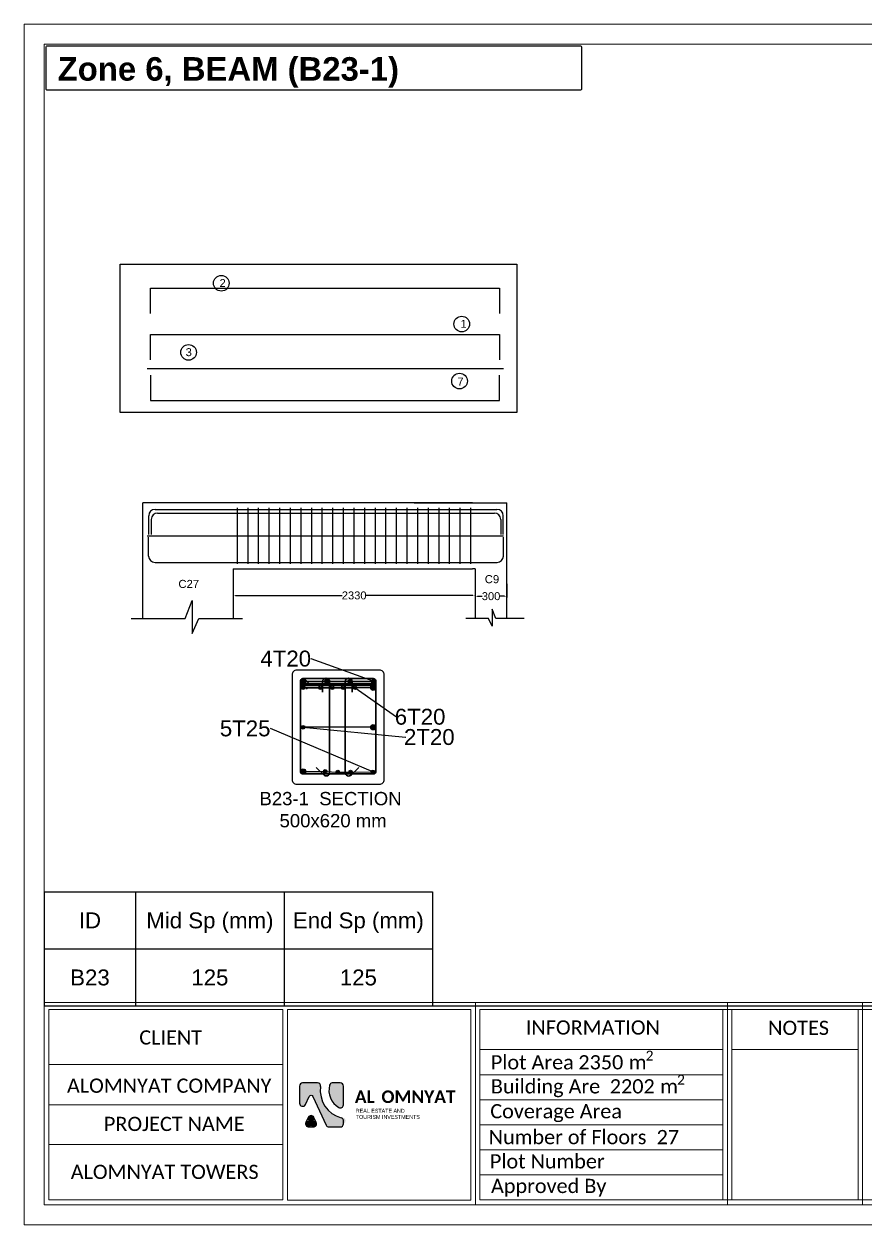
# Model space of a CAD drawing. Header units: inches. Extents: x 16 to 269, y 163 to 682.
# Drawn here: x 103.07 to 131.3, y 467.27 to 507.62 of the extents above; entities that cross this region are included whole.
import ezdxf
from ezdxf import colors
from ezdxf.entities.mleader import LeaderData, LeaderLine
from ezdxf.enums import TextEntityAlignment as Align
from ezdxf.math import Vec2, Vec3

# ---------------------------------------------------------------- set-up
doc = ezdxf.new("R2010")
doc.units = ezdxf.units.IN
doc.header["$MEASUREMENT"] = 0
doc.layers.get('Defpoints').update_dxf_attribs({"lineweight": 5})
for name, color, linetype in [('AutoRebar - BBS', 2, 'Continuous'), ('C', 7, 'Continuous'), ('MASSE', 7, 'Continuous'), ('S-ADDREINF', 3, 'Continuous'), ('S-MAINBAR', 5, 'Continuous'), ('S-OUTLINE', 7, 'Continuous'), ('S-SKIN', 6, 'Continuous'), ('S-STIRRUP', 1, 'Continuous'), ('S-TABLE', 8, 'Continuous'), ('S-TEXT', 2, 'Continuous'), ('Text', 7, 'Continuous')]:
    doc.layers.add(name, color=color, linetype=linetype)
doc.layers.add('Sheet_Borders', color=7, linetype='Continuous', lineweight=5)
doc.styles.add('Arial_1', font='arial.ttf', dxfattribs={"height": 0.45})
doc.styles.add('RA CALIBRI REGULAR', font='calibril.ttf')
doc.styles.get("Standard").update_dxf_attribs({"font": 'arial.ttf'})
doc.dimstyles.get("Standard").update_dxf_attribs({"dimtxt": 0.18, "dimasz": 0.18, "dimexe": 0.18, "dimexo": 0.0625, "dimgap": 0.09, "dimtad": 0, "dimtih": 1, "dimtoh": 1, "dimdec": 4, "dimzin": 0, "dimdsep": 46, "dimtxsty": 'Standard', "dimcen": 0.09, "dimadec": 0, "dimazin": 0, "dimtfac": 1, "dimtdec": 4, "dimtofl": 0, "dimtmove": 0, "dimatfit": 3, "dimfxl": 1, "dimtolj": 1, "dimtzin": 0, "dimarcsym": 0})

# ---------------------------------------------------------------- blocks, each defined once
blk = doc.blocks.new('*D832')
at = {"layer": 'Defpoints', "color": 0, "transparency": 16777216}
for p in [(3514, -4178), (5794, -4178), (5794, -4430)]:
    blk.add_point(p, dxfattribs=at)
at = {"layer": 'MASSE', "color": 0, "lineweight": -2, "transparency": 16777216}
for p, q in [((3514, -4189), (3514, -4441)), ((5794, -4189), (5794, -4441)), ((3535, -4430), (4541, -4430)), ((5772, -4430), (4766, -4430))]:
    blk.add_line(p, q, dxfattribs=at)
at = {"layer": 'MASSE', "color": 0, "transparency": 16777216}
for points in [[(3535, -4427), (3535, -4434), (3514, -4430)], [(5772, -4427), (5772, -4434), (5794, -4430)]]:
    blk.add_solid(points, dxfattribs=at)
at = {"layer": 'MASSE', "color": 0, "transparency": 16777216, "insert": (4654, -4430), "char_height": 75, "attachment_point": 5}
blk.add_mtext('\\A1;2330', dxfattribs=at)
blk = doc.blocks.new('*D834')
at = {"layer": 'Defpoints', "color": 0, "transparency": 16777216}
for p in [(5794, -4308), (6094, -4308), (6094, -4437)]:
    blk.add_point(p, dxfattribs=at)
at = {"layer": 'MASSE', "color": 0, "lineweight": -2, "transparency": 16777216}
for p, q in [((5794, -4319), (5794, -4448)), ((6094, -4319), (6094, -4448)), ((5815, -4437), (5861, -4437)), ((6072, -4437), (6026, -4437))]:
    blk.add_line(p, q, dxfattribs=at)
at = {"layer": 'MASSE', "color": 0, "transparency": 16777216}
for points in [[(5815, -4434), (5815, -4441), (5794, -4437)], [(6072, -4434), (6072, -4441), (6094, -4437)]]:
    blk.add_solid(points, dxfattribs=at)
at = {"layer": 'MASSE', "color": 0, "transparency": 16777216, "insert": (5944, -4437), "char_height": 75, "attachment_point": 5}
blk.add_mtext('\\A1;300', dxfattribs=at)
blk = doc.blocks.new('sheet')
at = {"true_color": 0x293189}
h = blk.add_hatch(color=177, dxfattribs=at)
h.dxf.hatch_style = 1
h.paths.add_polyline_path([(-418.734, 40.158, 0.414214), (-418.845, 40.046), (-418.845, 39.448, 0.802913), (-418.633, 39.401), (-418.502, 39.683, -0.639253), (-418.375, 39.682), (-417.915, 38.681, 0.29294), (-417.813, 38.616), (-417.42, 38.616, 0.414214), (-417.308, 38.728, 0.553295), (-417.269, 38.913, -0.417813), (-418.106, 40.034, 0.459795), (-418.218, 40.158)])
at = {"true_color": 0x4554a5}
h = blk.add_hatch(color=175, dxfattribs=at)
h.dxf.hatch_style = 1
h.paths.add_polyline_path([(-417.472, 39.295, 0.584571), (-417.308, 39.402), (-417.308, 40.046, 0.414214), (-417.42, 40.158), (-417.702, 40.158, 0.291504), (-417.79, 40.082, 0.342448)])
at = {"true_color": 0x000000}
h = blk.add_hatch(color=18, dxfattribs=at)
h.dxf.hatch_style = 1
h.paths.add_polyline_path([(-418.439, 38.651, 1.441321), (-418.347, 38.839, 1.901432), (-418.531, 38.839, 1.434024)])
at = {"color": 177, "true_color": 0x293189}
blk.add_lwpolyline([(-418.213, 40.158), (-418.734, 40.158, 0.414214), (-418.845, 40.046), (-418.845, 39.448, 0.802913), (-418.633, 39.401), (-418.502, 39.683, -0.639253), (-418.375, 39.682), (-417.915, 38.681, 0.29294), (-417.813, 38.616), (-417.42, 38.616, 0.414214), (-417.308, 38.728), (-417.308, 38.848)], format="xyb", dxfattribs=at)
at = {"color": 175, "true_color": 0x4554a5}
blk.add_lwpolyline([(-417.308, 39.387), (-417.308, 40.046, 0.414214), (-417.42, 40.158), (-417.702, 40.158)], format="xyb", dxfattribs=at)
blk.add_lwpolyline([(-418.257, 38.775), (-418.338, 38.949, 0.63847), (-418.541, 38.949), (-418.621, 38.774, 0.547105), (-418.519, 38.616), (-418.358, 38.616, 0.548839)], format="xyb", close=True)
at = {"color": 177, "true_color": 0x293189}
for centre, radius, start, end in [((-418.215, 40.048), 0.11, 350.4257, 91.3796), ((-417.134, 39.886), 0.983, 171.6397, 255.0806), ((-417.417, 38.83), 0.111, 9.4358, 74.1171)]:
    blk.add_arc(centre, radius, start, end, dxfattribs=at)
at = {"color": 175, "true_color": 0x4554a5}
for centre, radius, start, end in [((-417.123, 39.894), 0.693, 164.6076, 239.8175), ((-417.686, 40.051), 0.108, 98.1031, 165.7009), ((-417.42, 39.394), 0.112, 242.4829, 356.2798)]:
    blk.add_arc(centre, radius, start, end, dxfattribs=at)
at = {"layer": 'Sheet_Borders', "linetype": 'Continuous', "lineweight": 0}
for p, q in [((-428.475, 35.187), (-428.475, 77.192)), ((-428.475, 77.192), (-369.075, 77.192)), ((-428.475, 35.187), (-428.475, 77.192)), ((-428.475, 77.192), (-369.075, 77.192)), ((-427.768, 35.894), (-427.768, 76.484)), ((-427.768, 76.484), (-369.782, 76.484)), ((-369.782, 76.484), (-427.768, 76.484)), ((-427.768, 76.484), (-427.768, 35.894)), ((-427.768, 42.966), (-427.768, 42.966)), ((-427.768, 42.966), (-369.782, 42.966)), ((-412.694, 42.966), (-412.694, 35.894)), ((-403.882, 42.966), (-403.882, 35.894)), ((-399.161, 42.966), (-399.161, 35.894)), ((-419.424, 42.721), (-427.606, 42.721)), ((-427.606, 36.07), (-427.606, 42.721)), ((-419.424, 36.07), (-419.424, 42.721)), ((-419.268, 42.721), (-412.85, 42.721)), ((-419.268, 36.051), (-419.268, 42.721)), ((-412.85, 42.721), (-412.85, 36.051)), ((-412.537, 42.719), (-401.369, 42.719)), ((-412.537, 36.069), (-412.537, 42.719)), ((-404.039, 42.719), (-404.039, 36.069)), ((-403.726, 42.721), (-403.726, 36.07)), ((-391.141, 42.721), (-401.369, 42.719)), ((-399.311, 36.07), (-399.311, 42.721)), ((-412.537, 41.327), (-404.039, 41.327)), ((-403.726, 41.328), (-399.311, 41.328)), ((-419.424, 40.796), (-427.606, 40.796)), ((-412.537, 40.441), (-404.039, 40.441)), ((-412.537, 39.566), (-404.039, 39.566)), ((-419.424, 39.395), (-427.606, 39.395)), ((-412.537, 38.692), (-404.039, 38.692)), ((-427.606, 38.003), (-419.424, 38.003)), ((-412.537, 37.817), (-404.039, 37.817)), ((-412.537, 36.943), (-404.039, 36.943)), ((-372.533, 35.894), (-427.768, 35.894)), ((-427.606, 36.07), (-419.424, 36.07)), ((-412.85, 36.051), (-419.268, 36.051)), ((-412.537, 36.069), (-401.369, 36.069)), ((-391.141, 36.07), (-401.369, 36.069))]:
    blk.add_line(p, q, dxfattribs=at)
blk.add_lwpolyline([(-369.075, 35.187), (-428.475, 35.187)], close=True, dxfattribs=at)
at = {"char_height": 0.43904, "attachment_point": 1}
for s, width, insert in [('{\\fCandara|b1|i0|c0|p34;\\C256;\\c0;AL} ', 0.43904, (-416.91, 39.892)), ('{\\fCandara|b1|i0|c0|p34;\\C256;\\c0;OMNYAT}', 2.78249, (-415.981, 39.892))]:
    blk.add_mtext_dynamic_manual_height_columns(s, width=width, gutter_width=2.195, heights=[0], dxfattribs=dict(at, insert=insert))
at = {"insert": (-416.876, 39.25), "char_height": 0.13365, "attachment_point": 1, "style": 'Arial_1'}
blk.add_mtext_dynamic_manual_height_columns('\\pxsm1;{\\C256;\\c0;REAL ESTATE AND}', width=2.81151, gutter_width=0.686, heights=[0.417], dxfattribs=at)
at = {"insert": (-416.875, 39.033), "char_height": 0.13365, "width": 2.81151, "attachment_point": 1, "style": 'Arial_1'}
blk.add_mtext('TOURISM INVESTMENTS', dxfattribs=at)
at = {"layer": 'Sheet_Borders', "linetype": 'Continuous', "lineweight": 0, "style": 'RA CALIBRI REGULAR'}
for s, height, p in [('INFORMATION', 0.49749, (-410.931, 41.846)), ('NOTES', 0.4975, (-402.46, 41.833)), ('CLIENT', 0.4975, (-424.445, 41.499)), ('ALOMNYAT COMPANY', 0.49749, (-426.974, 39.811)), ('Coverage Area', 0.49749, (-412.174, 38.917)), ('PROJECT NAME', 0.49749, (-425.683, 38.473)), ('Plot Number', 0.49749, (-412.188, 37.165)), ('ALOMNYAT TOWERS', 0.49749, (-426.842, 36.795)), ('Approved By', 0.49749, (-412.149, 36.304))]:
    blk.add_text(s, height=height, dxfattribs=at).set_placement(p)
at = {"layer": 'Sheet_Borders', "style": 'RA CALIBRI REGULAR'}
for s, height, p in [('Plot Area ', 0.4975, (-412.155, 40.629)), ('2', 0.348, (-406.744, 40.936)), (' m', 0.4975, (-407.507, 40.629)), ('Building Are  ', 0.49749, (-412.155, 39.788)), ('2', 0.348, (-405.646, 40.094)), (' m', 0.4975, (-406.408, 39.788)), ('Number of Floors  ', 0.49749, (-412.228, 38.013))]:
    blk.add_text(s, height=height, dxfattribs=at).set_placement(p)
at = {"layer": 'Sheet_Borders', "color": 244, "true_color": 0x991b1e, "style": 'RA CALIBRI REGULAR'}
for s, p in [('2350', (-409.096, 40.629)), ('2202', (-407.997, 39.788)), ('27', (-406.36, 38.013))]:
    blk.add_text(s, height=0.4975, dxfattribs=at).set_placement(p)
blk = doc.blocks.new('_Origin')
at = {"color": 0, "linetype": 'ByBlock', "lineweight": -2}
blk.add_line((0, 0), (-1, 0), dxfattribs=at)
blk.add_circle((0, 0), 0.5, dxfattribs=at)
blk = doc.blocks.new('787665')
h = blk.add_hatch(color=3)
h.dxf.hatch_style = 1
edge = h.paths.add_edge_path()
edge.add_arc((4446.11947, -5299.59314), 17.34297, 0, 360)
edge = h.paths.add_edge_path()
edge.add_arc((4549.50098, -5299.59314), 17.34297, 0, 360)
edge = h.paths.add_edge_path()
edge.add_arc((4337.04317, -5299.59314), 17.34297, 0, 360)
edge = h.paths.add_edge_path()
edge.add_arc((4661.95412, -5299.59314), 17.34297, 0, 360)
at = {"layer": 'S-ADDREINF'}
h = blk.add_hatch(color=256, dxfattribs=at)
edge = h.paths.add_edge_path()
edge.add_arc((4173.47023, -5299.59314), 17.34297, 0, 360)
h = blk.add_hatch(color=256, dxfattribs=at)
edge = h.paths.add_edge_path()
edge.add_arc((4832.50297, -5299.59314), 17.34297, 0, 360)
at = {"layer": 'S-MAINBAR'}
h = blk.add_hatch(color=256, dxfattribs=at)
edge = h.paths.add_edge_path()
edge.add_arc((4173.47023, -5238.89276), 17.34297, 0, 360)
h = blk.add_hatch(color=256, dxfattribs=at)
edge = h.paths.add_edge_path()
edge.add_arc((4393.14781, -5238.89276), 17.34297, 0, 360)
h = blk.add_hatch(color=256, dxfattribs=at)
edge = h.paths.add_edge_path()
edge.add_arc((4612.82539, -5238.89276), 17.34297, 0, 360)
h = blk.add_hatch(color=256, dxfattribs=at)
edge = h.paths.add_edge_path()
edge.add_arc((4832.50297, -5238.89276), 17.34297, 0, 360)
h = blk.add_hatch(color=256, dxfattribs=at)
edge = h.paths.add_edge_path()
edge.add_arc((4173.47023, -6088.69813), 17.34297, 0, 360)
h = blk.add_hatch(color=256, dxfattribs=at)
edge = h.paths.add_edge_path()
edge.add_arc((4381.16344, -6088.88873), 17.34297, 0, 360)
h = blk.add_hatch(color=256, dxfattribs=at)
edge = h.paths.add_edge_path()
edge.add_arc((4499.65721, -6094.44208), 17.34297, 0, 360)
h = blk.add_hatch(color=256, dxfattribs=at)
edge = h.paths.add_edge_path()
edge.add_arc((4620.28365, -6094.62895), 17.34297, 0, 360)
h = blk.add_hatch(color=256, dxfattribs=at)
edge = h.paths.add_edge_path()
edge.add_arc((4829.69611, -6093.1149), 17.34297, 0, 360)
at = {"layer": 'S-SKIN'}
h = blk.add_hatch(color=256, dxfattribs=at)
edge = h.paths.add_edge_path()
edge.add_arc((4173.47023, -5672.46693), 17.34297, 0, 360)
h = blk.add_hatch(color=256, dxfattribs=at)
edge = h.paths.add_edge_path()
edge.add_arc((4832.50297, -5672.46693), 17.34297, 0, 360)
at = {"layer": 'S-TEXT', "transparency": 33554687}
h = blk.add_hatch(dxfattribs=at)
h.set_pattern_fill('ANSI32', scale=1.734297)
h.set_pattern_definition([(45, (-168522.62, 308397.427), (-11.6808213, 11.6808213), []), (45, (-168514.832, 308397.427), (-11.6808213, 11.6808213), [])])
h.paths.add_polyline_path([(4858.9385, -5256.23573), (4151.90233, -5256.23573), (4151.90233, -5281.94852), (4858.9385, -5281.94852)])
blk.add_lwpolyline([(2448.99939, -1306.99328), (6187.78373, -1306.99328), (6187.78373, -2705.14858), (2448.99939, -2705.14858)], close=True)
at = {"color": 3}
blk.add_lwpolyline([(2733.61095, -1773.43195), (2733.61095, -1533.43195), (6023.61095, -1533.43195), (6023.61095, -1773.43195)], dxfattribs=at)
at = {"color": 5}
for points in [[(2733.61095, -2209.62156), (2733.61095, -1969.62156), (6023.61095, -1969.62156), (6023.61095, -2209.62156)], [(2733.61095, -2352.21516), (2733.61095, -2592.21516), (6023.61095, -2592.21516), (6023.61095, -2352.21516)]]:
    blk.add_lwpolyline(points, dxfattribs=at)
at = {"color": 3}
blk.add_circle((3401.98173, -1486.42575), 73.72352, dxfattribs=at)
at = {"color": 5}
for centre in [(5667.47024, -1871.1043), (5646.70216, -2408.81602)]:
    blk.add_circle(centre, 73.72352, dxfattribs=at)
at = {"color": 6}
blk.add_circle((3093.4127, -2138.12503), 73.72352, dxfattribs=at)
at = {"layer": 'AutoRebar - BBS', "color": 5, "lineweight": 30}
blk.add_lwpolyline([(4210.76297, -5314.9278), (4154.81179, -5258.97661, -0.6681786379), (4173.46218, -5213.95058), (4832.32403, -5213.95058, -0.4142135624), (4858.69967, -5240.32622), (4858.69967, -6086.74306, -0.4142135624), (4832.32403, -6113.1187), (4173.46218, -6113.1187, -0.4142135624), (4147.08654, -6086.74306), (4147.08654, -5240.32622, -0.6681786379), (4192.11258, -5221.67582), (4248.06376, -5277.62701)], format="xyb", dxfattribs=at)
at = {"layer": 'AutoRebar - BBS', "color": 240, "lineweight": 30, "true_color": 0xed1f24}
for points in [[(4356.83996, -5341.3578), (4356.83996, -5242.02715, -1), (4423.06039, -5242.02715), (4423.06039, -6099.02744, -0.6681786379), (4366.53772, -6122.43989), (4296.30034, -6052.20252)], [(4635.97257, -5341.58491), (4635.97257, -5242.25426, 1), (4569.75214, -5242.25426), (4569.75214, -6099.25454, 0.6681786379), (4626.27482, -6122.667), (4696.51219, -6052.42963)]]:
    blk.add_lwpolyline(points, format="xyb", dxfattribs=at)
at = {"layer": 'S-ADDREINF'}
for p, q in [((2741.82161, -3713.12227), (2741.82161, -3856.11149)), ((2801.82161, -3653.12227), (4253.61095, -3653.12227)), ((4253.61095, -3653.12227), (5975.51315, -3653.12227)), ((6035.51315, -3713.12227), (6035.51315, -3856.11149))]:
    blk.add_line(p, q, dxfattribs=at)
for centre in [(4173.47023, -5299.59314), (4337.04317, -5299.59314), (4446.11947, -5299.59314), (4549.50098, -5299.59314), (4661.95412, -5299.59314), (4832.50297, -5299.59314)]:
    blk.add_circle(centre, 17.34297, dxfattribs=at)
for centre, start, end in [((2801.82161, -3713.12227), 90, 180), ((5975.51315, -3713.12227), 0, 90)]:
    blk.add_arc(centre, 60, start, end, dxfattribs=at)
at = {"layer": 'S-MAINBAR'}
for p, q in [((2778.27358, -3618.12227), (5999.06118, -3618.12227)), ((2777.28904, -4118.12227), (6000.04572, -4118.12227))]:
    blk.add_line(p, q, dxfattribs=at)
at = {"layer": 'S-MAINBAR', "color": 5}
for p, q in [((2718.25592, -3855.80184), (2718.27358, -3678.12227)), ((6059.07884, -3855.80184), (6059.06118, -3678.12227)), ((2717.28904, -4058.12227), (2717.30669, -3880.44271)), ((6060.04572, -4058.12227), (6060.02806, -3880.44271))]:
    blk.add_line(p, q, dxfattribs=at)
at = {"layer": 'S-MAINBAR'}
for centre in [(4173.47023, -5238.89276), (4393.14781, -5238.89276), (4612.82539, -5238.89276), (4832.50297, -5238.89276), (4173.47023, -6088.69813), (4381.16344, -6088.88873), (4499.65721, -6094.44208), (4620.28365, -6094.62895), (4829.69611, -6093.1149)]:
    blk.add_circle(centre, 17.34297, dxfattribs=at)
for centre, start, end in [((2778.27358, -3678.12227), 90, 180), ((5999.06118, -3678.12227), 0, 90), ((2777.28904, -4058.12227), 180, 270), ((6000.04572, -4058.12227), 270, 0)]:
    blk.add_arc(centre, 60, start, end, dxfattribs=at)
at = {"layer": 'S-OUTLINE'}
for p, q in [((2663.61095, -4647.86734), (2663.61095, -3558.12264)), ((3538.61095, -3558.12264), (2663.61095, -3558.12264)), ((5218.61095, -3558.12227), (6093.61095, -3558.12227)), ((6093.61095, -4647.86697), (6093.61095, -3558.12227)), ((3513.61095, -4178.12227), (3513.61095, -4647.86734)), ((3513.61095, -4178.12227), (3538.61095, -4178.12227)), ((5793.61095, -4178.12227), (5768.61095, -4178.12227)), ((5793.61095, -4178.1219), (5793.61095, -4647.86697))]:
    blk.add_line(p, q, dxfattribs=at)
blk.add_lwpolyline([(5768.61095, -3558.12227), (3538.61095, -3558.12227, 0.0013583001), (3538.47512, -3558.12264, 0.0013583001)], format="xyb", dxfattribs=at)
blk.add_lwpolyline([(3538.61095, -4178.12227), (5768.61095, -4178.12227)], dxfattribs=at)
blk.add_lwpolyline([(4069.41243, -6166.74148, 0.4142135624), (4112.76985, -6210.0989), (4893.20336, -6210.0989, 0.4142135624), (4936.56078, -6166.74148), (4936.56078, -5178.19238, 0.4142135624), (4893.20336, -5134.83496), (4112.76985, -5134.83496, 0.4142135624), (4069.41243, -5178.19238)], format="xyb", close=True, dxfattribs=at)
at = {"layer": 'S-SKIN'}
for p, q in [((2703.61095, -2289.69626), (6059.71802, -2289.69626)), ((2703.61095, -3868.12227), (6059.71802, -3868.12227))]:
    blk.add_line(p, q, dxfattribs=at)
for centre in [(4173.47023, -5672.46693), (4832.50297, -5672.46693)]:
    blk.add_circle(centre, 17.34297, dxfattribs=at)
at = {"layer": 'S-STIRRUP'}
for p, q in [((3553.61095, -4133.12227), (3553.61095, -3603.12227)), ((3653.61095, -4133.12227), (3653.61095, -3603.12227)), ((3753.61095, -4133.12227), (3753.61095, -3603.12227)), ((3853.61095, -4133.12227), (3853.61095, -3603.12227)), ((3953.61095, -4133.12227), (3953.61095, -3603.12227)), ((4053.61095, -4133.12227), (4053.61095, -3603.12227)), ((4153.61095, -4133.12227), (4153.61095, -3603.12227)), ((4253.61095, -4133.12227), (4253.61095, -3603.12227)), ((4353.61095, -4133.12227), (4353.61095, -3603.12227)), ((4453.61095, -4133.12227), (4453.61095, -3603.12227)), ((4553.61095, -4133.12227), (4553.61095, -3603.12227)), ((4653.61095, -4133.12227), (4653.61095, -3603.12227)), ((4753.61095, -4133.12227), (4753.61095, -3603.12227)), ((4853.61095, -4133.12227), (4853.61095, -3603.12227)), ((4953.61095, -4133.12227), (4953.61095, -3603.12227)), ((5053.61095, -4133.12227), (5053.61095, -3603.12227)), ((5153.61095, -4133.12227), (5153.61095, -3603.12227)), ((5253.61095, -4133.12227), (5253.61095, -3603.12227)), ((5353.61095, -4133.12227), (5353.61095, -3603.12227)), ((5453.61095, -4133.12227), (5453.61095, -3603.12227)), ((5553.61095, -4133.12227), (5553.61095, -3603.12227)), ((5653.61095, -4133.12227), (5653.61095, -3603.12227)), ((5753.61095, -4133.12227), (5753.61095, -3603.12227))]:
    blk.add_line(p, q, dxfattribs=at)
at = {"layer": 'S-TABLE'}
for p, q in [((1733.54101, -7223.71206), (1733.54101, -8300.09128)), ((1733.54101, -8300.09128), (17018.12589, -8300.09128))]:
    blk.add_line(p, q, dxfattribs=at)
at = {"layer": 'S-TEXT', "color": 1}
for points in [[(2553.99688, -4647.86734), (3062.37715, -4647.86734), (3126.19731, -4478.44595), (3126.19731, -4787.05787), (3190.82945, -4647.86734), (3600.99603, -4647.86734)], [(6254.51095, -4647.86697), (5988.38604, -4647.86697), (5954.97771, -4559.17892), (5954.97771, -4720.72988), (5921.14433, -4647.86697), (5706.43193, -4647.86697)]]:
    blk.add_lwpolyline(points, dxfattribs=at)
at = {"layer": 'S-TEXT'}
blk.add_lwpolyline([(4151.90233, -5256.23573), (4858.9385, -5256.23573), (4858.9385, -5281.94852), (4151.90233, -5281.94852)], close=True, dxfattribs=at)
at = {"layer": 'Text'}
for p, q in [((1733.54101, -7223.71206), (5393.23035, -7223.71206)), ((2594.64439, -7223.71206), (2594.64439, -8300.09128)), ((2594.64439, -7223.71206), (2594.64439, -8300.09128)), ((2594.64439, -7223.71206), (2594.64439, -8300.09128)), ((3993.93737, -7223.71206), (3993.93737, -8300.09128)), ((5393.23035, -7223.71206), (5393.23035, -8300.09128)), ((1733.54101, -7761.90167), (5393.23035, -7761.90167))]:
    blk.add_line(p, q, dxfattribs=at)
at = {"layer": 'Text', "color": 7}
blk.add_lwpolyline([(6796.29652, 346.35465, -0.4142135624), (6782.99999, 333.05813), (1763.54101, 333.05813, -0.4142135624), (1750.24449, 346.35465), (1750.24449, 738.54295, -0.4142135624), (1763.54101, 751.83948), (6782.99999, 751.83948, -0.4142135624), (6796.29652, 738.54295)], format="xyb", close=True, dxfattribs=at)
at = {"xscale": 269.5397529527762, "yscale": 269.5397529527762, "zscale": 269.5397529527762}
blk.add_blockref('sheet', (117034.06659, -19849.05929), dxfattribs=at)
at = {"insert": (2835.40595, -6282.44502), "char_height": 125, "attachment_point": 1}
blk.add_mtext_dynamic_manual_height_columns('\\pxqc,t30;B23-1  SECTION \\P 500x620 mm   ', width=3191.5647142, gutter_width=12.5, heights=[743.99161], dxfattribs=at)
at = {"layer": 'C'}
for s, p in [('C27', (3095.28289, -4321.41705)), ('C9', (5952.70233, -4276.46096))]:
    blk.add_text(s, height=76.192821, dxfattribs=at).set_placement(p, align=Align.MIDDLE_CENTER)
at = {"layer": 'Text'}
for s, p in [('ID', (2164.0927, -7492.80687)), ('Mid Sp (mm)', (3294.29088, -7492.80687)), ('End Sp (mm)', (4693.58386, -7492.80687)), ('B23', (2164.0927, -8030.99647)), ('125', (3294.29088, -8030.99647)), ('125', (4693.58386, -8030.99647))]:
    blk.add_text(s, height=150, dxfattribs=at).set_placement(p, align=Align.MIDDLE_CENTER)
at = {"layer": 'Text', "insert": (1860.01572, 644.76026), "char_height": 221.6087069, "attachment_point": 1}
blk.add_mtext_dynamic_manual_height_columns('{\\fArial|b1|i0|c178|p34;Zone 6, BEAM (B23-1)}', width=10864.0740153, gutter_width=5.54022, heights=[0], dxfattribs=at)
at = {"layer": 'Text', "color": 3, "insert": (3385.21095, -1447.21015), "char_height": 75, "attachment_point": 1}
blk.add_mtext('2', dxfattribs=at)
at = {"layer": 'Text', "color": 5, "char_height": 75, "attachment_point": 1}
for s, insert in [('1', (5655.82041, -1831.64656)), ('7', (5626.37885, -2376.07943))]:
    blk.add_mtext(s, dxfattribs=dict(at, insert=insert))
at = {"layer": 'Text', "color": 6, "insert": (3065.96014, -2098.82554), "char_height": 75, "attachment_point": 1}
blk.add_mtext('3', dxfattribs=at)
at = {"layer": 'MASSE'}
dim = blk.add_linear_dim(base=(5793.61095, -4430.12227), p1=(3513.61095, -4178.12227), p2=(5793.61095, -4178.1219), text='2330', dimstyle='Standard', override={"dimtxt": 75, "dimasz": 21.6, "dimexe": 10.8, "dimexo": 10.8, "dimzin": 8}, dxfattribs=at)
dim.commit()
dim.dimension.update_dxf_attribs({"geometry": '*D832', "text_midpoint": (4653.61095, -4430.12227)})
dim = blk.add_linear_dim(base=(6093.61095, -4437.33424), p1=(5793.61095, -4308.10751), p2=(6093.61095, -4308.10751), dimstyle='Standard', override={"dimtxt": 75, "dimasz": 21.6, "dimexe": 10.8, "dimexo": 10.8, "dimzin": 8}, dxfattribs=at)
dim.commit()
dim.dimension.update_dxf_attribs({"geometry": '*D834', "text_midpoint": (5943.61095, -4437.33424)})
at = {"color": 5}
ml = blk.add_multileader_mtext('Standard', dxfattribs=at)
ml.set_content('4T20', color=5)
ml.set_leader_properties()
ml.set_arrow_properties(name='ORIGIN')
ml.build(insert=Vec2(0, 0))
ml.multileader.update_dxf_attribs({"dogleg_length": 0.36, "arrow_head_size": 50})
ctx = ml.context
ctx.base_point, ctx.char_height, ctx.arrow_head_size, ctx.landing_gap_size, ctx.plane_origin = Vec3(3782.73119, -5026.27984), 150, 50, 0.09, Vec3(4173.47023, -5238.89276)
ctx.text_align_type = 2
notes = []
notes.append((ctx, [(0, (1, 1, 0), (4248.2098, -5026.27984), (-1, 0), 0.36, [(3, [(4173.47023, -5238.89276), (4393.14781, -5238.89276), (4612.82539, -5238.89276), (4832.50297, -5238.89276)], 0, [])])]))
ctx.mtext.insert, ctx.mtext.alignment, ctx.mtext.flow_direction = Vec3(4247.7598, -4950.00085), 3, 5
at = {"color": 3}
ml = blk.add_multileader_mtext('Standard', dxfattribs=at)
ml.set_content('6T20', color=3)
ml.set_leader_properties()
ml.set_arrow_properties(name='ORIGIN')
ml.build(insert=Vec2(0, 0))
ml.multileader.update_dxf_attribs({"dogleg_length": 0.36, "arrow_head_size": 50})
ctx = ml.context
ctx.base_point, ctx.char_height, ctx.arrow_head_size, ctx.landing_gap_size, ctx.plane_origin = Vec3(5054.2933, -5574.50162), 150, 50, 0.09, Vec3(4832.50297, -5299.59314)
ctx.text_align_type = 2
notes.append((ctx, [(0, (1, 1, 0), (5053.9333, -5574.50162), (1, 0), 0.36, [(5, [(4832.50297, -5299.59314), (4336.63519, -5299.59314), (4173.47023, -5299.59314), (4446.11947, -5299.59314), (4549.50098, -5299.59314), (4661.95412, -5299.59314)], 0, [])])]))
ctx.mtext.insert, ctx.mtext.alignment, ctx.mtext.flow_direction = Vec3(5514.10363, -5498.22263), 3, 5
at = {"color": 5}
ml = blk.add_multileader_mtext('Standard', dxfattribs=at)
ml.set_content('5T25', color=5)
ml.set_leader_properties()
ml.set_arrow_properties(name='ORIGIN')
ml.build(insert=Vec2(0, 0))
ml.multileader.update_dxf_attribs({"dogleg_length": 0.36, "arrow_head_size": 50})
ctx = ml.context
ctx.base_point, ctx.char_height, ctx.arrow_head_size, ctx.landing_gap_size, ctx.plane_origin = Vec3(3404.83663, -5684.28534), 150, 50, 0.09, Vec3(4173.47023, -6093.35109)
ctx.text_align_type = 2
notes.append((ctx, [(0, (1, 1, 0), (3865.91551, -5684.28534), (-1, 0), 0.36, [(5, [(4173.8697, -6089.9662), (4381.16344, -6088.88873), (4499.65721, -6094.44208), (4620.28365, -6094.62895), (4829.69611, -6093.1149)], 0, [])])]))
ctx.mtext.insert, ctx.mtext.alignment, ctx.mtext.flow_direction = Vec3(3865.46551, -5608.00635), 3, 5
at = {"color": 6}
ml = blk.add_multileader_mtext('Standard', dxfattribs=at)
ml.set_content('2T20', color=6)
ml.set_leader_properties()
ml.set_arrow_properties(name='ORIGIN')
ml.build(insert=Vec2(0, 0))
ml.multileader.update_dxf_attribs({"dogleg_length": 0.36, "arrow_head_size": 50})
ctx = ml.context
ctx.base_point, ctx.char_height, ctx.arrow_head_size, ctx.landing_gap_size, ctx.plane_origin = Vec3(5139.29292, -5765.6404), 150, 50, 0.09, Vec3(4832.50297, -5672.46693)
ctx.text_align_type = 2
notes.append((ctx, [(0, (1, 1, 0), (5138.93292, -5765.6404), (1, 0), 0.36, [(2, [(4832.50297, -5672.46693), (4173.47023, -5672.46693)], 0, [])])]))
ctx.mtext.insert, ctx.mtext.alignment, ctx.mtext.flow_direction = Vec3(5600.84267, -5689.36141), 3, 5
for ctx, leaders in notes:
    for number, flags, end, landing, length, lines in leaders:
        leader = LeaderData()
        leader.index, (leader.has_last_leader_line, leader.has_dogleg_vector, leader.attachment_direction) = number, flags
        leader.last_leader_point, leader.dogleg_vector, leader.dogleg_length = Vec3(end), Vec3(landing), length
        for number, points, colour, breaks in lines:
            line = LeaderLine()
            line.index, line.vertices, line.color, line.breaks = number, Vec3.list(points), colors.encode_raw_color(colour), breaks
            leader.lines.append(line)
        ctx.leaders.append(leader)

msp = doc.modelspace()

# ---------------------------------------------------------------- block references
at = {"xscale": 0.003563514933548277, "yscale": 0.003563514933548277, "zscale": 0.003563514933548277}
msp.add_blockref('787665', (97.5672, 504.2086), dxfattribs=at)

doc.saveas('drawing.dxf')
